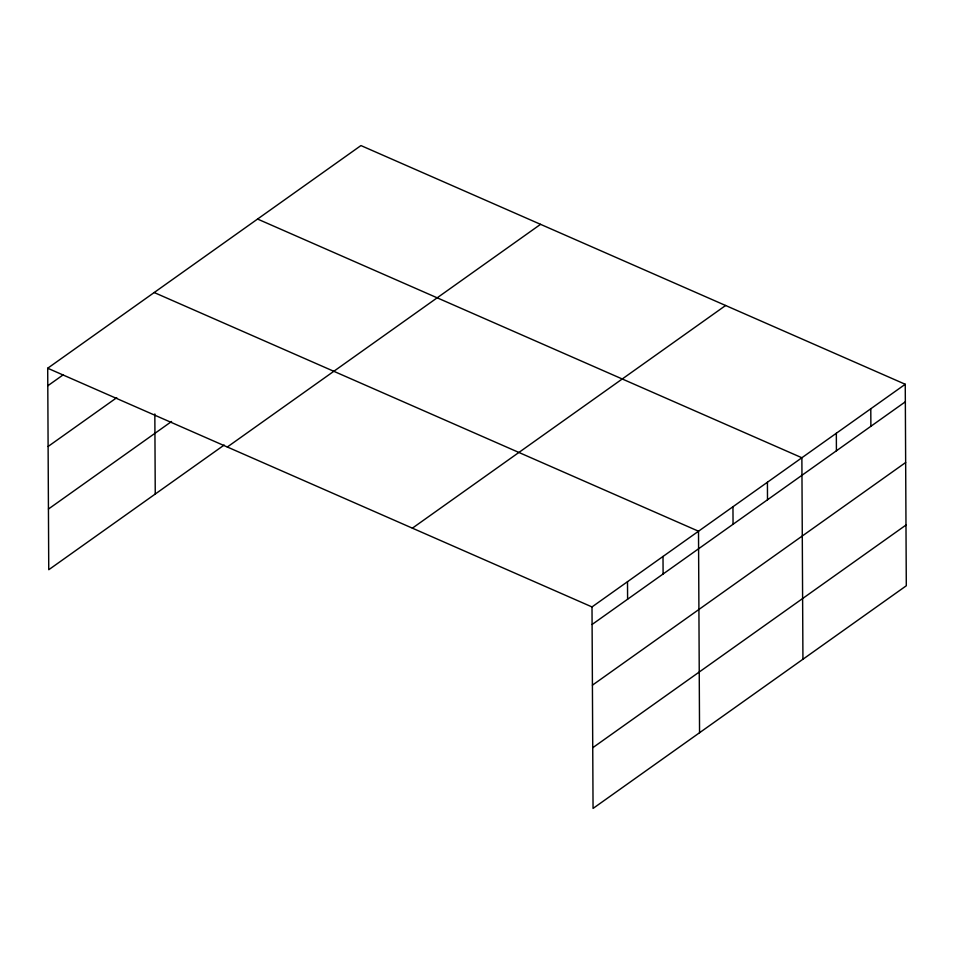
<?xml version="1.0" encoding="UTF-8"?>
<svg xmlns="http://www.w3.org/2000/svg" width="954" height="954" viewBox="0 0 954 954"><rect width="100%" height="100%" fill="white"/><g stroke="black" fill="none" stroke-linecap="round" stroke-linejoin="round"><path stroke-width="1.43" d="M224.166 445.041L48.749 569.729L47.7 368.232L360.946 145.568L905.251 384.271L906.3 585.768L593.054 808.432L592.005 606.935L905.251 384.271M47.795 385.774L63.179 374.839M48.105 446.472L116.746 397.687M48.439 509.031L171.577 421.489M227.314 447.009L540.56 224.333M412.378 528.17L725.624 305.495M592.1 624.465L905.334 401.801M592.41 685.175L905.656 462.511M592.744 747.721L905.978 525.058M257.568 219.05L801.873 457.753L802.934 659.25M154.202 292.532L698.507 531.223L699.556 732.732M47.7 368.232L592.005 606.935M870.787 408.765L870.883 426.295M836.336 433.259L836.419 450.789M767.421 482.247L767.505 499.777M732.958 506.741L733.054 524.271M663.006 556.468L663.102 573.998M627.505 581.702L627.601 599.231M154.834 413.953L155.252 494.029"/></g></svg>
